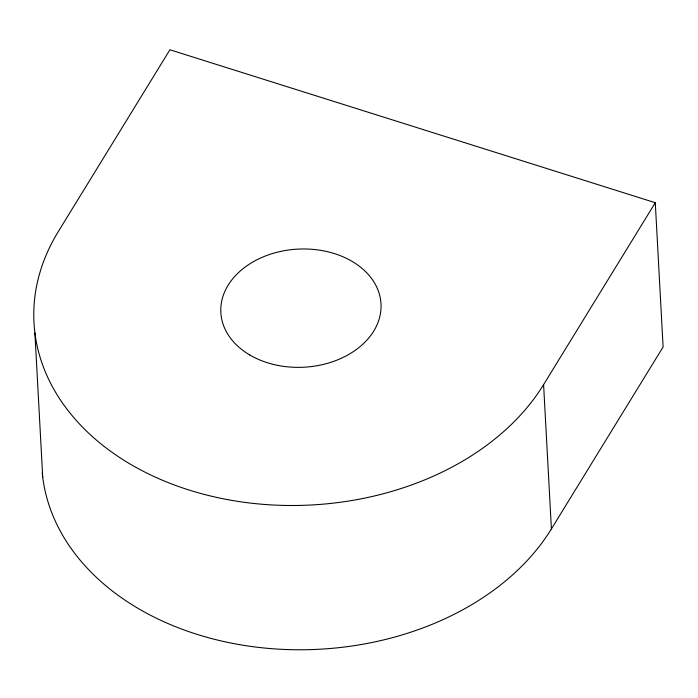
<?xml version="1.0" encoding="UTF-8"?>
<svg xmlns="http://www.w3.org/2000/svg" width="698" height="698" viewBox="0 0 698 698"><rect width="100%" height="100%" fill="white"/><g stroke="black" fill="none" stroke-linecap="round" stroke-linejoin="round"><path stroke-width="1.05" d="M543.594 384.633L655.282 202.717L169.919 49.776L58.231 231.701A267.325 197.098 -3.1 0 0 189.228 490.083A267.325 197.098 -3.1 0 0 543.594 384.633L551.411 528.91A267.325 197.098 -3.1 0 1 260.808 647.648A267.325 197.098 -3.1 0 1 42.246 472.939M551.411 528.91L663.1 346.985L655.282 202.717M34.9 332.902L42.718 477.179M249.709 354.942A80.2 59.129 -3.1 0 0 379.913 316.203A80.2 59.129 -3.1 0 0 273.127 253.357A80.2 59.129 -3.1 0 0 249.709 354.942"/></g></svg>
